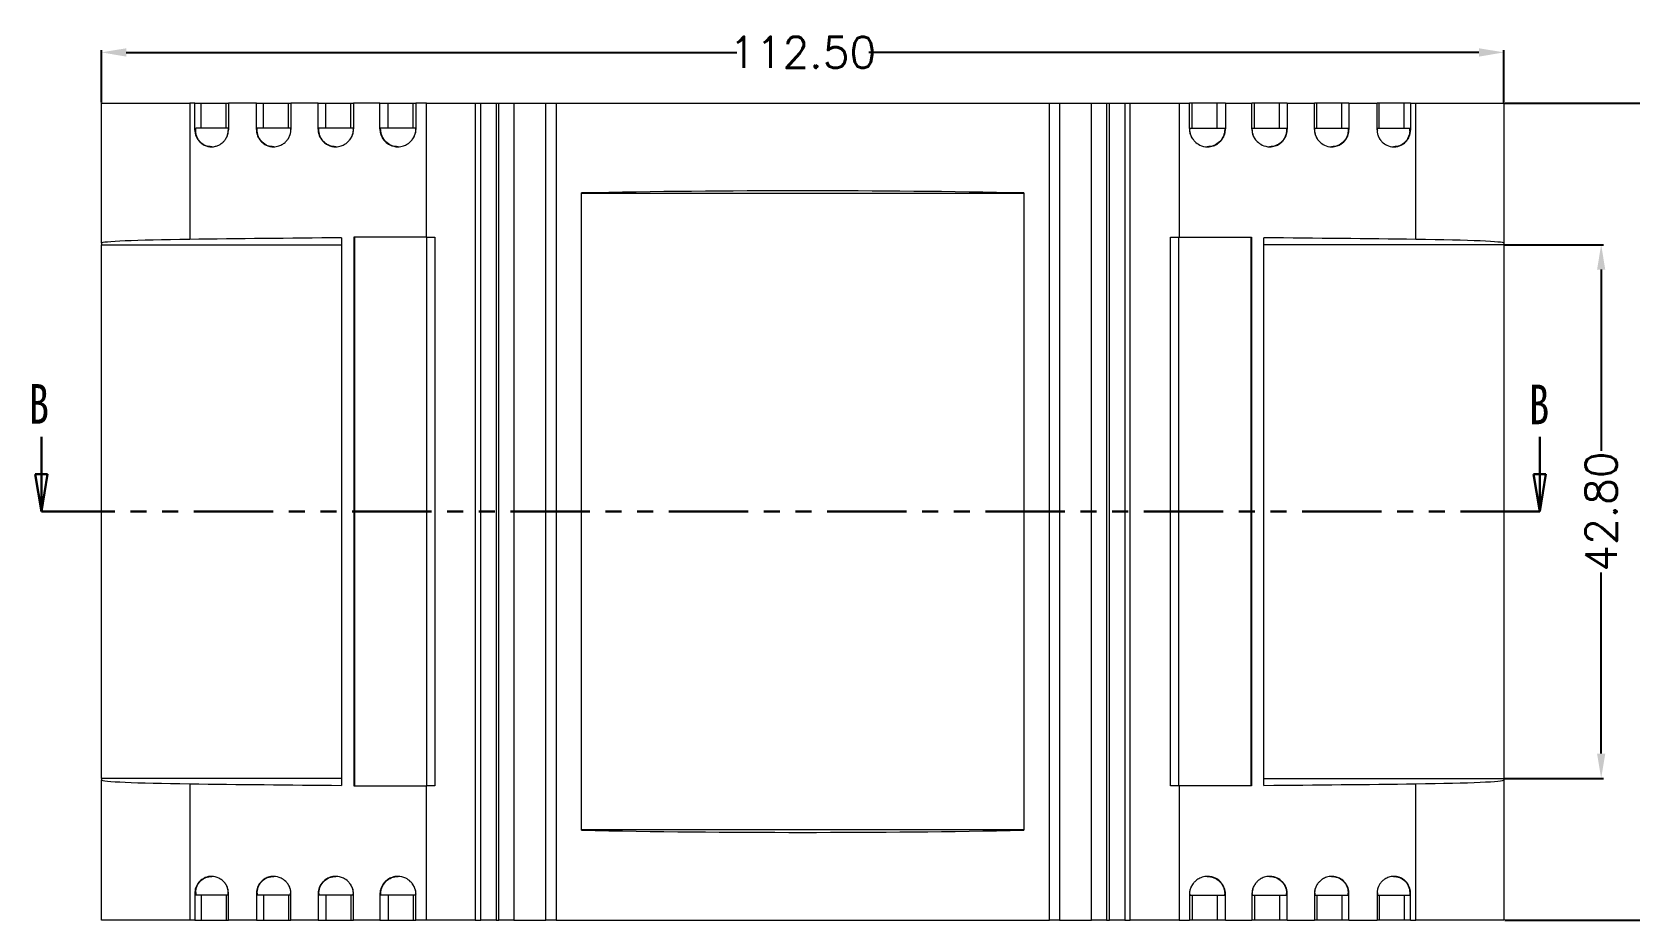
# Model space of a CAD drawing. Header units: inches. Extents: x 2044 to 3108, y 573 to 849.
# Drawn here: x 2583.9 to 2712, y 715.4 to 786.6 of the extents above; entities that cross this region are included whole.
import ezdxf

# ---------------------------------------------------------------- set-up
doc = ezdxf.new("R2010")
doc.units = ezdxf.units.IN
doc.linetypes.add('PHANTOM', pattern=[12.7, 6.35, -1.27, 1.27, -1.27, 1.27, -1.27])
doc.styles.add('SLDTEXTSTYLE0', font='TXT', dxfattribs={"width": 0.75})
doc.styles.get("Standard").update_dxf_attribs({"font": 'txt', "bigfont": 'gbcbig.shx'})
doc.dimstyles.new('2.5', dxfattribs={"dimtxt": 2.5, "dimasz": 2, "dimexe": 0.18, "dimexo": 0.0625, "dimgap": 0.09, "dimtad": 0, "dimzin": 0, "dimdsep": 46, "dimtxsty": 'Standard', "dimcen": 2, "dimclrd": 3, "dimclre": 3, "dimadec": 0, "dimazin": 0, "dimtfac": 1, "dimtofl": 0, "dimtmove": 0, "dimatfit": 3, "dimfxl": 1, "dimtolj": 1, "dimtzin": 0, "dimarcsym": 0})

# ---------------------------------------------------------------- blocks, each defined once
blk = doc.blocks.new('_CLOSED')
at = {"color": 0, "linetype": 'ByBlock', "lineweight": -2}
for p, q in [((-1, 0.166667), (0, 0)), ((-1, 0.166667), (-1, -0.166667)), ((0, 0), (-1, -0.166667)), ((0, 0), (-1, 0))]:
    blk.add_line(p, q, dxfattribs=at)
blk = doc.blocks.new('*D204')
at = {"color": 3, "lineweight": -2}
for p, q in [((2589.45, 781), (2589.45, 785.19)), ((2591.45, 785.01), (2640.41, 785.01)), ((2699.95, 785.01), (2651, 785.01)), ((2701.95, 781), (2701.95, 785.19))]:
    blk.add_line(p, q, dxfattribs=at)
at = {"color": 3}
for points in [[(2591.45, 785.34), (2591.45, 784.67), (2589.45, 785.01)], [(2699.95, 785.34), (2699.95, 784.67), (2701.95, 785.01)]]:
    blk.add_solid(points, dxfattribs=at)
at = {"layer": 'Defpoints', "color": 0}
for p in [(2701.95, 785.01), (2589.45, 780.94), (2701.95, 780.94)]:
    blk.add_point(p, dxfattribs=at)
at = {"color": 0, "insert": (2645.7, 785.01), "char_height": 2.5, "attachment_point": 5}
blk.add_mtext('\\A1;112.50', dxfattribs=at)
blk = doc.blocks.new('*D205')
at = {"color": 3, "lineweight": -2}
for p, q in [((2702.02, 780.94), (2714.78, 780.94)), ((2714.6, 778.94), (2714.6, 753.07)), ((2714.6, 717.44), (2714.6, 743.31)), ((2702.02, 715.44), (2714.78, 715.44))]:
    blk.add_line(p, q, dxfattribs=at)
at = {"color": 3}
for points in [[(2714.26, 778.94), (2714.93, 778.94), (2714.6, 780.94)], [(2714.26, 717.44), (2714.93, 717.44), (2714.6, 715.44)]]:
    blk.add_solid(points, dxfattribs=at)
at = {"layer": 'Defpoints', "color": 0}
for p in [(2701.95, 780.94), (2701.95, 715.44), (2714.6, 715.44)]:
    blk.add_point(p, dxfattribs=at)
at = {"color": 0, "insert": (2714.6, 748.19), "char_height": 2.5, "attachment_point": 5, "rotation": 90}
blk.add_mtext('\\A1;65.50', dxfattribs=at)
blk = doc.blocks.new('*D206')
at = {"color": 3, "lineweight": -2}
for p, q in [((2702.02, 769.59), (2709.93, 769.59)), ((2709.75, 767.59), (2709.75, 753.07)), ((2709.75, 728.79), (2709.75, 743.31)), ((2702.02, 726.79), (2709.93, 726.79))]:
    blk.add_line(p, q, dxfattribs=at)
at = {"color": 3}
for points in [[(2709.42, 767.59), (2710.08, 767.59), (2709.75, 769.59)], [(2709.42, 728.79), (2710.08, 728.79), (2709.75, 726.79)]]:
    blk.add_solid(points, dxfattribs=at)
at = {"layer": 'Defpoints', "color": 0}
for p in [(2701.95, 769.59), (2701.95, 726.79), (2709.75, 726.79)]:
    blk.add_point(p, dxfattribs=at)
at = {"color": 0, "insert": (2709.75, 748.19), "char_height": 2.5, "attachment_point": 5, "rotation": 90}
blk.add_mtext('\\A1;42.80', dxfattribs=at)

msp = doc.modelspace()

# ---------------------------------------------------------------- linework, layer by layer
at = {"color": 7, "linetype": 'Continuous', "lineweight": 15}
for p, q in [((2589.455, 769.71), (2589.455, 780.94)), ((2589.455, 780.94), (2596.536, 780.94)), ((2596.536, 780.94), (2596.536, 770.013)), ((2596.954, 780.94), (2596.536, 780.94)), ((2596.954, 778.775), (2596.954, 780.94)), ((2596.954, 780.94), (2597.455, 780.94)), ((2597.455, 778.94), (2597.455, 780.94)), ((2597.455, 780.94), (2599.455, 780.94)), ((2599.455, 778.94), (2599.455, 780.94)), ((2599.455, 780.94), (2599.635, 780.94)), ((2599.635, 780.94), (2599.635, 778.799)), ((2601.887, 780.94), (2599.635, 780.94)), ((2601.887, 778.819), (2601.887, 780.94)), ((2601.887, 780.94), (2602.455, 780.94)), ((2602.455, 778.94), (2602.455, 780.94)), ((2602.455, 780.94), (2604.455, 780.94)), ((2604.455, 778.94), (2604.455, 780.94)), ((2604.455, 780.94), (2604.655, 780.94)), ((2604.655, 780.94), (2604.655, 778.839)), ((2606.834, 780.94), (2604.655, 780.94)), ((2606.834, 778.854), (2606.834, 780.94)), ((2606.834, 780.94), (2607.455, 780.94)), ((2607.455, 778.94), (2607.455, 780.94)), ((2607.455, 780.94), (2609.455, 780.94)), ((2609.455, 778.94), (2609.455, 780.94)), ((2609.455, 780.94), (2609.67, 780.94)), ((2609.67, 780.94), (2609.67, 778.871)), ((2611.792, 780.94), (2609.67, 780.94)), ((2611.792, 778.882), (2611.792, 780.94)), ((2611.792, 780.94), (2612.455, 780.94)), ((2612.455, 778.94), (2612.455, 780.94)), ((2612.455, 780.94), (2614.455, 780.94)), ((2614.455, 778.94), (2614.455, 780.94)), ((2614.455, 780.94), (2614.682, 780.94)), ((2614.682, 780.94), (2614.682, 778.895)), ((2615.518, 780.94), (2614.682, 780.94)), ((2615.518, 770.19), (2615.518, 780.94)), ((2615.518, 780.94), (2619.438, 780.94)), ((2619.438, 780.94), (2619.438, 715.44)), ((2619.438, 780.94), (2619.877, 780.94)), ((2619.877, 715.44), (2619.877, 780.94)), ((2619.877, 780.94), (2621.105, 780.94)), ((2621.105, 780.94), (2621.105, 715.44)), ((2621.105, 780.94), (2621.325, 780.94)), ((2621.325, 715.44), (2621.325, 780.94)), ((2621.325, 780.94), (2622.53, 780.94)), ((2622.53, 780.94), (2622.53, 715.44)), ((2622.53, 780.94), (2625.095, 780.94)), ((2625.095, 715.44), (2625.095, 780.94)), ((2625.095, 780.94), (2625.921, 780.94)), ((2625.921, 780.94), (2625.921, 715.44)), ((2625.921, 780.94), (2665.489, 780.94)), ((2665.489, 715.44), (2665.489, 780.94)), ((2665.489, 780.94), (2666.315, 780.94)), ((2666.315, 780.94), (2666.315, 715.44)), ((2666.315, 780.94), (2668.88, 780.94)), ((2668.88, 715.44), (2668.88, 780.94)), ((2668.88, 780.94), (2670.085, 780.94)), ((2670.085, 780.94), (2670.085, 715.44)), ((2670.085, 780.94), (2670.305, 780.94)), ((2670.305, 715.44), (2670.305, 780.94)), ((2670.305, 780.94), (2671.533, 780.94)), ((2671.533, 780.94), (2671.533, 715.44)), ((2671.533, 780.94), (2671.972, 780.94)), ((2671.972, 715.44), (2671.972, 780.94)), ((2671.972, 780.94), (2675.892, 780.94)), ((2675.892, 780.94), (2675.892, 770.19)), ((2675.892, 780.94), (2676.728, 780.94)), ((2676.728, 778.894), (2676.728, 780.94)), ((2676.955, 780.94), (2676.728, 780.94)), ((2676.955, 778.94), (2676.955, 780.94)), ((2678.955, 780.94), (2676.955, 780.94)), ((2678.955, 778.94), (2678.955, 780.94)), ((2679.618, 780.94), (2678.955, 780.94)), ((2679.618, 780.94), (2679.618, 778.883)), ((2679.618, 780.94), (2681.74, 780.94)), ((2681.74, 778.871), (2681.74, 780.94)), ((2681.955, 780.94), (2681.74, 780.94)), ((2681.955, 778.94), (2681.955, 780.94)), ((2683.955, 780.94), (2681.955, 780.94)), ((2683.955, 778.94), (2683.955, 780.94)), ((2684.576, 780.94), (2683.955, 780.94)), ((2684.576, 780.94), (2684.576, 778.854)), ((2684.576, 780.94), (2686.755, 780.94)), ((2686.755, 778.839), (2686.755, 780.94)), ((2686.955, 780.94), (2686.755, 780.94)), ((2686.955, 778.94), (2686.955, 780.94)), ((2688.955, 780.94), (2686.955, 780.94)), ((2688.955, 778.94), (2688.955, 780.94)), ((2689.523, 780.94), (2688.955, 780.94)), ((2689.523, 780.94), (2689.523, 778.819)), ((2689.523, 780.94), (2691.775, 780.94)), ((2691.775, 778.8), (2691.775, 780.94)), ((2691.955, 780.94), (2691.775, 780.94)), ((2691.955, 778.94), (2691.955, 780.94)), ((2693.955, 780.94), (2691.955, 780.94)), ((2693.955, 778.94), (2693.955, 780.94)), ((2694.456, 780.94), (2693.955, 780.94)), ((2694.456, 780.94), (2694.456, 778.774)), ((2694.456, 780.94), (2694.874, 780.94)), ((2694.874, 770.013), (2694.874, 780.94)), ((2694.874, 780.94), (2701.955, 780.94)), ((2701.955, 780.94), (2701.955, 769.71)), ((2597.02, 778.731), (2597.02, 778.94)), ((2597.455, 778.94), (2597.02, 778.94)), ((2599.455, 778.94), (2597.455, 778.94)), ((2599.613, 778.94), (2599.455, 778.94)), ((2599.613, 778.94), (2599.613, 778.755)), ((2601.951, 778.777), (2601.951, 778.94)), ((2602.455, 778.94), (2601.951, 778.94)), ((2604.455, 778.94), (2602.455, 778.94)), ((2604.633, 778.94), (2604.455, 778.94)), ((2604.633, 778.94), (2604.633, 778.796)), ((2606.896, 778.813), (2606.896, 778.94)), ((2607.455, 778.94), (2606.896, 778.94)), ((2609.455, 778.94), (2607.455, 778.94)), ((2609.65, 778.94), (2609.455, 778.94)), ((2609.65, 778.94), (2609.65, 778.83)), ((2611.792, 778.882), (2611.853, 778.841)), ((2611.853, 778.841), (2611.853, 778.94)), ((2612.455, 778.94), (2611.853, 778.94)), ((2614.455, 778.94), (2612.455, 778.94)), ((2614.662, 778.94), (2614.455, 778.94)), ((2614.662, 778.94), (2614.662, 778.854)), ((2614.662, 778.854), (2614.682, 778.895)), ((2676.728, 778.894), (2676.748, 778.853)), ((2676.748, 778.853), (2676.748, 778.94)), ((2676.748, 778.94), (2676.955, 778.94)), ((2676.955, 778.94), (2678.955, 778.94)), ((2678.955, 778.94), (2679.557, 778.94)), ((2679.557, 778.94), (2679.557, 778.842)), ((2679.557, 778.842), (2679.618, 778.883)), ((2681.76, 778.83), (2681.76, 778.94)), ((2681.76, 778.94), (2681.955, 778.94)), ((2681.955, 778.94), (2683.955, 778.94)), ((2683.955, 778.94), (2684.514, 778.94)), ((2684.514, 778.94), (2684.514, 778.813)), ((2686.777, 778.796), (2686.777, 778.94)), ((2686.777, 778.94), (2686.955, 778.94)), ((2686.955, 778.94), (2688.955, 778.94)), ((2688.955, 778.94), (2689.459, 778.94)), ((2689.459, 778.94), (2689.459, 778.777)), ((2691.797, 778.756), (2691.797, 778.94)), ((2691.797, 778.94), (2691.955, 778.94)), ((2691.955, 778.94), (2693.955, 778.94)), ((2693.955, 778.94), (2694.39, 778.94)), ((2694.39, 778.73), (2694.39, 778.94)), ((2596.954, 778.775), (2597.02, 778.731)), ((2599.613, 778.755), (2599.635, 778.799)), ((2601.887, 778.819), (2601.951, 778.777)), ((2604.633, 778.796), (2604.655, 778.839)), ((2606.834, 778.854), (2606.896, 778.813)), ((2609.65, 778.83), (2609.67, 778.871)), ((2681.74, 778.871), (2681.76, 778.83)), ((2684.514, 778.813), (2684.576, 778.854)), ((2686.755, 778.839), (2686.777, 778.796)), ((2689.459, 778.777), (2689.523, 778.819)), ((2691.775, 778.8), (2691.797, 778.756)), ((2694.39, 778.73), (2694.456, 778.774)), ((2627.955, 722.639), (2627.955, 773.741)), ((2663.455, 773.69), (2627.955, 773.69)), ((2663.455, 773.741), (2663.455, 722.639)), ((2608.705, 770.14), (2608.705, 726.24)), ((2609.705, 770.19), (2609.705, 726.19)), ((2615.518, 770.19), (2609.705, 770.19)), ((2609.758, 770.19), (2609.758, 726.19)), ((2615.518, 770.19), (2616.205, 770.19)), ((2615.555, 726.19), (2615.555, 770.19)), ((2616.205, 770.19), (2616.205, 726.19)), ((2675.205, 770.19), (2675.892, 770.19)), ((2675.205, 726.19), (2675.205, 770.19)), ((2675.855, 770.19), (2675.855, 726.19)), ((2675.892, 770.19), (2681.705, 770.19)), ((2681.652, 770.19), (2681.652, 726.19)), ((2681.705, 770.19), (2681.705, 726.19)), ((2682.705, 726.24), (2682.705, 770.14)), ((2589.455, 769.71), (2589.455, 769.59)), ((2589.455, 769.59), (2608.705, 769.59)), ((2589.455, 726.79), (2589.455, 769.59)), ((2701.955, 769.59), (2682.705, 769.59)), ((2701.955, 769.71), (2701.955, 769.59)), ((2701.955, 769.59), (2701.955, 726.79)), ((2608.705, 726.79), (2589.455, 726.79)), ((2589.455, 726.79), (2589.455, 726.67)), ((2589.455, 715.44), (2589.455, 726.67)), ((2596.536, 726.367), (2596.536, 715.44)), ((2682.705, 726.79), (2701.955, 726.79)), ((2694.874, 715.44), (2694.874, 726.367)), ((2701.955, 726.79), (2701.955, 726.67)), ((2701.955, 726.67), (2701.955, 715.44)), ((2609.705, 726.19), (2615.518, 726.19)), ((2615.518, 715.44), (2615.518, 726.19)), ((2616.205, 726.19), (2615.518, 726.19)), ((2675.892, 726.19), (2675.205, 726.19)), ((2675.892, 726.19), (2675.892, 715.44)), ((2681.705, 726.19), (2675.892, 726.19)), ((2627.955, 722.69), (2663.455, 722.69)), ((2597.02, 717.65), (2596.954, 717.606)), ((2596.954, 717.606), (2596.954, 715.44)), ((2597.02, 717.65), (2597.02, 717.44)), ((2597.455, 717.44), (2597.02, 717.44)), ((2597.455, 717.44), (2597.455, 715.44)), ((2599.455, 717.44), (2597.455, 717.44)), ((2599.455, 717.44), (2599.455, 715.44)), ((2599.613, 717.44), (2599.455, 717.44)), ((2599.635, 717.58), (2599.613, 717.624)), ((2599.613, 717.44), (2599.613, 717.624)), ((2599.635, 715.44), (2599.635, 717.58)), ((2601.951, 717.603), (2601.887, 717.561)), ((2601.887, 717.561), (2601.887, 715.44)), ((2601.951, 717.603), (2601.951, 717.44)), ((2602.455, 717.44), (2601.951, 717.44)), ((2602.455, 717.44), (2602.455, 715.44)), ((2604.455, 717.44), (2602.455, 717.44)), ((2604.455, 717.44), (2604.455, 715.44)), ((2604.633, 717.44), (2604.455, 717.44)), ((2604.655, 717.541), (2604.633, 717.583)), ((2604.633, 717.44), (2604.633, 717.583)), ((2604.655, 715.44), (2604.655, 717.541)), ((2606.896, 717.566), (2606.834, 717.525)), ((2606.834, 717.525), (2606.834, 715.44)), ((2606.896, 717.566), (2606.896, 717.44)), ((2607.455, 717.44), (2606.896, 717.44)), ((2607.455, 717.44), (2607.455, 715.44)), ((2609.455, 717.44), (2607.455, 717.44)), ((2609.455, 717.44), (2609.455, 715.44)), ((2609.65, 717.44), (2609.455, 717.44)), ((2609.65, 717.44), (2609.65, 717.551)), ((2609.67, 717.51), (2609.65, 717.551)), ((2609.67, 715.44), (2609.67, 717.51)), ((2611.853, 717.539), (2611.792, 717.498)), ((2611.792, 717.498), (2611.792, 715.44)), ((2611.853, 717.539), (2611.853, 717.44)), ((2612.455, 717.44), (2611.853, 717.44)), ((2612.455, 717.44), (2612.455, 715.44)), ((2614.455, 717.44), (2612.455, 717.44)), ((2614.455, 717.44), (2614.455, 715.44)), ((2614.662, 717.44), (2614.455, 717.44)), ((2614.662, 717.44), (2614.662, 717.525)), ((2614.682, 717.485), (2614.662, 717.525)), ((2614.682, 715.44), (2614.682, 717.485)), ((2676.748, 717.525), (2676.728, 717.485)), ((2676.728, 717.485), (2676.728, 715.44)), ((2676.748, 717.525), (2676.748, 717.44)), ((2676.748, 717.44), (2676.955, 717.44)), ((2676.955, 717.44), (2676.955, 715.44)), ((2676.955, 717.44), (2678.955, 717.44)), ((2678.955, 717.44), (2678.955, 715.44)), ((2678.955, 717.44), (2679.557, 717.44)), ((2679.618, 717.498), (2679.557, 717.539)), ((2679.557, 717.44), (2679.557, 717.539)), ((2679.618, 715.44), (2679.618, 717.498)), ((2681.76, 717.55), (2681.74, 717.509)), ((2681.74, 717.509), (2681.74, 715.44)), ((2681.76, 717.55), (2681.76, 717.44)), ((2681.76, 717.44), (2681.955, 717.44)), ((2681.955, 717.44), (2681.955, 715.44)), ((2681.955, 717.44), (2683.955, 717.44)), ((2683.955, 717.44), (2683.955, 715.44)), ((2683.955, 717.44), (2684.514, 717.44)), ((2684.576, 717.526), (2684.514, 717.567)), ((2684.514, 717.44), (2684.514, 717.567)), ((2684.576, 715.44), (2684.576, 717.526)), ((2686.777, 717.583), (2686.755, 717.541)), ((2686.755, 717.541), (2686.755, 715.44)), ((2686.777, 717.583), (2686.777, 717.44)), ((2686.777, 717.44), (2686.955, 717.44)), ((2686.955, 717.44), (2686.955, 715.44)), ((2686.955, 717.44), (2688.955, 717.44)), ((2688.955, 717.44), (2688.955, 715.44)), ((2688.955, 717.44), (2689.459, 717.44)), ((2689.523, 717.561), (2689.459, 717.603)), ((2689.459, 717.44), (2689.459, 717.603)), ((2689.523, 715.44), (2689.523, 717.561)), ((2691.797, 717.624), (2691.775, 717.58)), ((2691.775, 717.58), (2691.775, 715.44)), ((2691.797, 717.624), (2691.797, 717.44)), ((2691.797, 717.44), (2691.955, 717.44)), ((2691.955, 717.44), (2691.955, 715.44)), ((2691.955, 717.44), (2693.955, 717.44)), ((2693.955, 717.44), (2693.955, 715.44)), ((2693.955, 717.44), (2694.39, 717.44)), ((2694.456, 717.606), (2694.39, 717.65)), ((2694.39, 717.65), (2694.39, 717.44)), ((2694.456, 715.44), (2694.456, 717.606)), ((2596.536, 715.44), (2589.455, 715.44)), ((2596.954, 715.44), (2596.536, 715.44)), ((2596.954, 715.44), (2597.455, 715.44)), ((2597.455, 715.44), (2599.455, 715.44)), ((2599.455, 715.44), (2599.635, 715.44)), ((2601.887, 715.44), (2599.635, 715.44)), ((2601.887, 715.44), (2602.455, 715.44)), ((2602.455, 715.44), (2604.455, 715.44)), ((2604.455, 715.44), (2604.655, 715.44)), ((2606.834, 715.44), (2604.655, 715.44)), ((2606.834, 715.44), (2607.455, 715.44)), ((2607.455, 715.44), (2609.455, 715.44)), ((2609.455, 715.44), (2609.67, 715.44)), ((2611.792, 715.44), (2609.67, 715.44)), ((2611.792, 715.44), (2612.455, 715.44)), ((2612.455, 715.44), (2614.455, 715.44)), ((2614.455, 715.44), (2614.682, 715.44)), ((2615.518, 715.44), (2614.682, 715.44)), ((2619.438, 715.44), (2615.518, 715.44)), ((2619.438, 715.44), (2619.877, 715.44)), ((2621.105, 715.44), (2619.877, 715.44)), ((2621.105, 715.44), (2621.325, 715.44)), ((2622.53, 715.44), (2621.325, 715.44)), ((2622.53, 715.44), (2625.095, 715.44)), ((2625.921, 715.44), (2625.095, 715.44)), ((2625.921, 715.44), (2665.489, 715.44)), ((2666.315, 715.44), (2665.489, 715.44)), ((2666.315, 715.44), (2668.88, 715.44)), ((2670.085, 715.44), (2668.88, 715.44)), ((2670.085, 715.44), (2670.305, 715.44)), ((2671.533, 715.44), (2670.305, 715.44)), ((2671.533, 715.44), (2671.972, 715.44)), ((2675.892, 715.44), (2671.972, 715.44)), ((2675.892, 715.44), (2676.728, 715.44)), ((2676.955, 715.44), (2676.728, 715.44)), ((2678.955, 715.44), (2676.955, 715.44)), ((2679.618, 715.44), (2678.955, 715.44)), ((2679.618, 715.44), (2681.74, 715.44)), ((2681.955, 715.44), (2681.74, 715.44)), ((2683.955, 715.44), (2681.955, 715.44)), ((2684.576, 715.44), (2683.955, 715.44)), ((2684.576, 715.44), (2686.755, 715.44)), ((2686.955, 715.44), (2686.755, 715.44)), ((2688.955, 715.44), (2686.955, 715.44)), ((2689.523, 715.44), (2688.955, 715.44)), ((2689.523, 715.44), (2691.775, 715.44)), ((2691.955, 715.44), (2691.775, 715.44)), ((2693.955, 715.44), (2691.955, 715.44)), ((2694.456, 715.44), (2693.955, 715.44)), ((2694.456, 715.44), (2694.874, 715.44)), ((2701.955, 715.44), (2694.874, 715.44))]:
    msp.add_line(p, q, dxfattribs=at)
at = {"color": 7, "linetype": 'Continuous', "lineweight": 30}
for p, q in [((2584.64, 754.19), (2584.64, 748.19)), ((2704.822, 754.19), (2704.822, 748.19))]:
    msp.add_line(p, q, dxfattribs=at)
at = {"color": 1, "linetype": 'PHANTOM', "lineweight": 30}
msp.add_line((2704.822, 748.19), (2584.64, 748.19), dxfattribs=at)
at = {"color": 7, "linetype": 'Continuous', "lineweight": 15}
for centre, major_axis, ratio, start_param, end_param in [((2645.705, 766.624), (83.263, 0), 0.0874887, 1.3559665, 1.7856262), ((2602.455, 769.71), (13, 0), 0.0261859, 2.0435172, 3.1415927), ((2628.237, 768.39), (69.626, 0), 0.0261859, 1.8551466, 2.0435172), ((2663.172, 768.39), (69.626, 0), 0.0261859, 1.0980754, 1.2864461), ((2688.955, 769.71), (13, 0), 0.0261859, 0, 1.0980754), ((2602.455, 726.67), (13, 0), 0.0261859, 3.1415927, 4.2396681), ((2628.237, 727.99), (69.626, 0), 0.0261859, 4.2396681, 4.4280387), ((2663.172, 727.99), (69.626, 0), 0.0261859, 4.9967392, 5.1851099), ((2688.955, 726.67), (13, 0), 0.0261859, 5.1851099, 6.2831853), ((2645.705, 729.756), (83.263, 0), 0.0874887, 4.4975591, 4.9272188)]:
    msp.add_ellipse(centre, major_axis=major_axis, ratio=ratio, start_param=start_param, end_param=end_param, dxfattribs=at)
for points, knots in [([(2611.792, 778.882), (2611.793, 778.844), (2611.795, 778.768), (2611.809, 778.651), (2611.833, 778.532), (2611.869, 778.411), (2611.916, 778.291), (2611.975, 778.173), (2612.046, 778.059), (2612.128, 777.951), (2612.291, 777.775), (2612.635, 777.527), (2613.162, 777.404), (2613.66, 777.485), (2614.003, 777.648), (2614.244, 777.842), (2614.414, 778.042), (2614.537, 778.247), (2614.622, 778.463), (2614.673, 778.681), (2614.679, 778.825), (2614.682, 778.895)], [0, 0, 0, 0, 0.0245317, 0.0501114, 0.076686, 0.1041763, 0.132477, 0.1614569, 0.1909618, 0.2208183, 0.250839, 0.3490927, 0.499701, 0.5984443, 0.6819471, 0.7495064, 0.8022067, 0.8546337, 0.9056532, 0.9543308, 1, 1, 1, 1]), ([(2676.728, 778.894), (2676.729, 778.856), (2676.731, 778.777), (2676.745, 778.659), (2676.77, 778.538), (2676.807, 778.416), (2676.855, 778.295), (2676.914, 778.178), (2676.985, 778.065), (2677.066, 777.959), (2677.236, 777.773), (2677.585, 777.527), (2678.123, 777.404), (2678.621, 777.487), (2678.959, 777.656), (2679.188, 777.843), (2679.352, 778.035), (2679.476, 778.241), (2679.56, 778.457), (2679.609, 778.672), (2679.615, 778.814), (2679.618, 778.883)], [0, 0, 0, 0, 0.0250551, 0.051102, 0.0780563, 0.1058059, 0.1342113, 0.1631078, 0.1923086, 0.2216103, 0.2507997, 0.3585345, 0.4998012, 0.6075955, 0.690532, 0.7495308, 0.8034785, 0.8563502, 0.9071773, 0.955219, 1, 1, 1, 1]), ([(2596.954, 778.775), (2596.955, 778.739), (2596.956, 778.666), (2596.97, 778.556), (2596.994, 778.442), (2597.028, 778.327), (2597.074, 778.213), (2597.132, 778.102), (2597.201, 777.994), (2597.281, 777.893), (2597.437, 777.731), (2597.755, 777.513), (2598.198, 777.415), (2598.592, 777.465), (2598.853, 777.559), (2599.058, 777.68), (2599.229, 777.822), (2599.374, 777.987), (2599.494, 778.182), (2599.577, 778.389), (2599.626, 778.595), (2599.632, 778.732), (2599.635, 778.799)], [0, 0, 0, 0, 0.0240863, 0.0492562, 0.0754903, 0.1027392, 0.1309238, 0.1599375, 0.1896498, 0.2199111, 0.2505598, 0.3500302, 0.4993017, 0.576817, 0.6446037, 0.7021143, 0.7495588, 0.8036202, 0.8565474, 0.9073757, 0.9553492, 1, 1, 1, 1]), ([(2598.305, 777.442), (2598.144, 777.456), (2597.825, 777.485), (2597.474, 777.722), (2597.249, 777.976), (2597.121, 778.206), (2597.035, 778.461), (2597.025, 778.641), (2597.02, 778.731)], [0, 0, 0, 0, 0.24842783, 0.4960511, 0.62323871, 0.74767869, 0.87441718, 1, 1, 1, 1]), ([(2599.613, 778.755), (2599.607, 778.665), (2599.597, 778.485), (2599.515, 778.23), (2599.425, 778.083), (2599.382, 778.012)], [0, 0, 0, 0, 0.3363511, 0.6759861, 1, 1, 1, 1]), ([(2601.887, 778.819), (2601.888, 778.783), (2601.89, 778.708), (2601.904, 778.595), (2601.928, 778.479), (2601.963, 778.362), (2602.009, 778.245), (2602.067, 778.131), (2602.137, 778.021), (2602.218, 777.917), (2602.377, 777.749), (2602.707, 777.519), (2603.202, 777.407), (2603.671, 777.483), (2603.995, 777.636), (2604.225, 777.819), (2604.391, 778.01), (2604.512, 778.209), (2604.596, 778.42), (2604.646, 778.631), (2604.652, 778.771), (2604.655, 778.839)], [0, 0, 0, 0, 0.0242995, 0.0496655, 0.0760627, 0.1034278, 0.1316697, 0.1606702, 0.1902877, 0.2203612, 0.2507171, 0.3499969, 0.4995623, 0.5998868, 0.6833615, 0.7494963, 0.8030031, 0.8557325, 0.9066481, 0.9549208, 1, 1, 1, 1]), ([(2603.283, 777.442), (2603.114, 777.457), (2602.777, 777.488), (2602.412, 777.74), (2602.182, 778.005), (2602.052, 778.243), (2601.966, 778.503), (2601.956, 778.686), (2601.951, 778.777)], [0, 0, 0, 0, 0.2479383, 0.4965496, 0.6232675, 0.7481719, 0.8744361, 1, 1, 1, 1]), ([(2604.633, 778.796), (2604.628, 778.705), (2604.617, 778.523), (2604.535, 778.262), (2604.444, 778.11), (2604.4, 778.036)], [0, 0, 0, 0, 0.3361136, 0.6743042, 1, 1, 1, 1]), ([(2606.834, 778.854), (2606.835, 778.817), (2606.836, 778.741), (2606.85, 778.626), (2606.874, 778.508), (2606.91, 778.389), (2606.957, 778.27), (2607.016, 778.154), (2607.086, 778.041), (2607.168, 777.936), (2607.329, 777.763), (2607.667, 777.523), (2608.181, 777.405), (2608.666, 777.485), (2609.001, 777.644), (2609.236, 777.833), (2609.404, 778.029), (2609.527, 778.232), (2609.611, 778.446), (2609.661, 778.66), (2609.667, 778.803), (2609.67, 778.871)], [0, 0, 0, 0, 0.0244588, 0.0499706, 0.0764886, 0.1039386, 0.1322194, 0.1612037, 0.1907411, 0.2206628, 0.2507871, 0.3500214, 0.4996492, 0.5993948, 0.6828673, 0.7495022, 0.8026047, 0.8551813, 0.9061491, 0.9546257, 1, 1, 1, 1]), ([(2608.264, 777.442), (2608.091, 777.46), (2607.741, 777.497), (2607.362, 777.753), (2607.128, 778.029), (2606.997, 778.271), (2606.911, 778.535), (2606.901, 778.72), (2606.896, 778.813)], [0, 0, 0, 0, 0.2459781, 0.4964454, 0.6228294, 0.7481042, 0.8742413, 1, 1, 1, 1]), ([(2609.65, 778.83), (2609.644, 778.738), (2609.633, 778.554), (2609.548, 778.261), (2609.421, 778.1), (2609.351, 778.01)], [0, 0, 0, 0, 0.3081437, 0.6174628, 1, 1, 1, 1]), ([(2613.251, 777.441), (2613.072, 777.461), (2612.711, 777.5), (2612.245, 777.817), (2611.982, 778.205), (2611.869, 778.561), (2611.858, 778.748), (2611.853, 778.841)], [0, 0, 0, 0, 0.2472341, 0.4976559, 0.7480678, 0.8741224, 1, 1, 1, 1]), ([(2614.662, 778.854), (2614.656, 778.762), (2614.645, 778.576), (2614.56, 778.278), (2614.43, 778.112), (2614.358, 778.02)], [0, 0, 0, 0, 0.306817, 0.6142707, 1, 1, 1, 1]), ([(2677.052, 778.019), (2676.98, 778.111), (2676.85, 778.277), (2676.765, 778.575), (2676.754, 778.761), (2676.748, 778.853)], [0, 0, 0, 0, 0.3864701, 0.69353087, 1, 1, 1, 1]), ([(2679.557, 778.842), (2679.552, 778.749), (2679.541, 778.562), (2679.428, 778.206), (2679.165, 777.817), (2678.699, 777.5), (2678.337, 777.461), (2678.158, 777.441)], [0, 0, 0, 0, 0.1258492, 0.2518937, 0.5022924, 0.7526239, 1, 1, 1, 1]), ([(2681.74, 778.871), (2681.74, 778.834), (2681.742, 778.757), (2681.757, 778.64), (2681.781, 778.521), (2681.817, 778.401), (2681.865, 778.282), (2681.923, 778.166), (2681.994, 778.054), (2682.074, 777.949), (2682.241, 777.768), (2682.582, 777.526), (2683.103, 777.406), (2683.588, 777.483), (2683.92, 777.644), (2684.148, 777.827), (2684.312, 778.016), (2684.434, 778.219), (2684.518, 778.433), (2684.568, 778.645), (2684.573, 778.786), (2684.576, 778.854)], [0, 0, 0, 0, 0.0248191, 0.0506578, 0.0774449, 0.1050807, 0.1334382, 0.1623646, 0.1916856, 0.2212102, 0.2507381, 0.3567122, 0.4997133, 0.6056288, 0.6887064, 0.749532, 0.8035424, 0.8564335, 0.9072519, 0.9552618, 1, 1, 1, 1]), ([(2682.059, 778.01), (2681.989, 778.1), (2681.862, 778.261), (2681.777, 778.554), (2681.766, 778.738), (2681.76, 778.83)], [0, 0, 0, 0, 0.38277079, 0.69197252, 1, 1, 1, 1]), ([(2684.514, 778.813), (2684.509, 778.72), (2684.499, 778.535), (2684.413, 778.271), (2684.282, 778.028), (2684.048, 777.753), (2683.668, 777.497), (2683.319, 777.46), (2683.146, 777.442)], [0, 0, 0, 0, 0.1258252, 0.2520295, 0.3773446, 0.5037701, 0.7541489, 1, 1, 1, 1]), ([(2686.755, 778.839), (2686.756, 778.802), (2686.758, 778.726), (2686.772, 778.612), (2686.797, 778.495), (2686.832, 778.377), (2686.879, 778.259), (2686.937, 778.145), (2687.007, 778.035), (2687.086, 777.932), (2687.25, 777.756), (2687.583, 777.523), (2688.086, 777.407), (2688.554, 777.48), (2688.876, 777.634), (2689.098, 777.811), (2689.26, 777.996), (2689.382, 778.195), (2689.465, 778.405), (2689.514, 778.614), (2689.52, 778.753), (2689.523, 778.819)], [0, 0, 0, 0, 0.024643, 0.0503242, 0.0769835, 0.1045319, 0.1328521, 0.1618007, 0.1912119, 0.2209026, 0.2506802, 0.3560627, 0.4996091, 0.6055544, 0.688668, 0.7495286, 0.8039165, 0.8569461, 0.9077109, 0.9555293, 1, 1, 1, 1]), ([(2687.052, 777.984), (2687.039, 777.999), (2686.968, 778.081), (2686.88, 778.263), (2686.792, 778.522), (2686.782, 778.705), (2686.777, 778.796)], [0, 0, 0, 0, 0.06949897, 0.37825131, 0.69008278, 1, 1, 1, 1]), ([(2689.459, 778.777), (2689.454, 778.686), (2689.443, 778.503), (2689.358, 778.243), (2689.228, 778.005), (2688.998, 777.74), (2688.633, 777.488), (2688.296, 777.457), (2688.127, 777.442)], [0, 0, 0, 0, 0.1256345, 0.2519707, 0.3768288, 0.5034993, 0.7518538, 1, 1, 1, 1]), ([(2691.775, 778.8), (2691.776, 778.764), (2691.778, 778.69), (2691.792, 778.578), (2691.816, 778.463), (2691.851, 778.348), (2691.897, 778.233), (2691.955, 778.121), (2692.023, 778.014), (2692.102, 777.912), (2692.262, 777.743), (2692.582, 777.521), (2693.03, 777.417), (2693.425, 777.461), (2693.689, 777.555), (2693.887, 777.672), (2694.053, 777.807), (2694.196, 777.968), (2694.317, 778.162), (2694.399, 778.368), (2694.448, 778.573), (2694.453, 778.708), (2694.456, 778.774)], [0, 0, 0, 0, 0.0243735, 0.0498144, 0.0762787, 0.1036918, 0.1319495, 0.1609208, 0.1904529, 0.2203775, 0.2505184, 0.3549102, 0.4993046, 0.5806826, 0.6495227, 0.7056257, 0.7495993, 0.8044247, 0.8576003, 0.9082885, 0.9558655, 1, 1, 1, 1]), ([(2692.064, 777.968), (2692.053, 777.981), (2691.986, 778.057), (2691.9, 778.232), (2691.812, 778.485), (2691.802, 778.666), (2691.797, 778.756)], [0, 0, 0, 0, 0.05905141, 0.370613, 0.68685742, 1, 1, 1, 1]), ([(2694.39, 778.73), (2694.385, 778.64), (2694.375, 778.46), (2694.289, 778.205), (2694.16, 777.975), (2693.936, 777.721), (2693.585, 777.484), (2693.266, 777.456), (2693.106, 777.442)], [0, 0, 0, 0, 0.1256893, 0.2525174, 0.3770525, 0.504334, 0.7521167, 1, 1, 1, 1]), ([(2599.635, 717.58), (2599.634, 717.616), (2599.632, 717.69), (2599.618, 717.802), (2599.594, 717.917), (2599.559, 718.032), (2599.513, 718.147), (2599.455, 718.259), (2599.387, 718.366), (2599.308, 718.467), (2599.148, 718.637), (2598.828, 718.859), (2598.38, 718.963), (2597.985, 718.919), (2597.721, 718.825), (2597.523, 718.708), (2597.357, 718.573), (2597.214, 718.412), (2597.093, 718.217), (2597.011, 718.012), (2596.962, 717.807), (2596.957, 717.671), (2596.954, 717.606)], [0, 0, 0, 0, 0.0243735, 0.0498144, 0.0762787, 0.1036918, 0.1319495, 0.1609208, 0.1904529, 0.2203775, 0.2505184, 0.3549102, 0.4993046, 0.5806826, 0.6495227, 0.7056257, 0.7495993, 0.8044247, 0.8576003, 0.9082885, 0.9558655, 1, 1, 1, 1]), ([(2597.02, 717.65), (2597.025, 717.74), (2597.035, 717.92), (2597.121, 718.175), (2597.25, 718.405), (2597.474, 718.659), (2597.825, 718.896), (2598.144, 718.924), (2598.304, 718.938)], [0, 0, 0, 0, 0.1256893, 0.2525174, 0.3770525, 0.504334, 0.7521167, 1, 1, 1, 1]), ([(2604.655, 717.541), (2604.654, 717.578), (2604.652, 717.654), (2604.638, 717.768), (2604.613, 717.885), (2604.578, 718.003), (2604.531, 718.121), (2604.473, 718.235), (2604.403, 718.345), (2604.324, 718.448), (2604.16, 718.624), (2603.827, 718.857), (2603.324, 718.973), (2602.856, 718.9), (2602.534, 718.746), (2602.312, 718.569), (2602.15, 718.384), (2602.028, 718.185), (2601.945, 717.975), (2601.896, 717.766), (2601.89, 717.627), (2601.887, 717.561)], [0, 0, 0, 0, 0.024643, 0.0503242, 0.0769835, 0.1045319, 0.1328521, 0.1618007, 0.1912119, 0.2209026, 0.2506802, 0.3560627, 0.4996091, 0.6055544, 0.688668, 0.7495286, 0.8039165, 0.8569461, 0.9077109, 0.9555293, 1, 1, 1, 1]), ([(2601.951, 717.603), (2601.956, 717.694), (2601.966, 717.877), (2602.052, 718.137), (2602.182, 718.375), (2602.412, 718.64), (2602.777, 718.892), (2603.114, 718.923), (2603.283, 718.938)], [0, 0, 0, 0, 0.1256345, 0.2519707, 0.3768288, 0.5034993, 0.7518538, 1, 1, 1, 1]), ([(2609.67, 717.51), (2609.669, 717.547), (2609.668, 717.624), (2609.653, 717.741), (2609.629, 717.86), (2609.593, 717.98), (2609.545, 718.099), (2609.486, 718.216), (2609.416, 718.327), (2609.336, 718.432), (2609.169, 718.614), (2608.827, 718.855), (2608.305, 718.975), (2607.82, 718.896), (2607.489, 718.735), (2607.262, 718.552), (2607.098, 718.363), (2606.975, 718.159), (2606.891, 717.946), (2606.842, 717.733), (2606.836, 717.593), (2606.834, 717.525)], [0, 0, 0, 0, 0.0248516, 0.0507183, 0.0775273, 0.1051778, 0.1335416, 0.1624644, 0.19177, 0.2212651, 0.2507463, 0.3571019, 0.4997186, 0.6061703, 0.689213, 0.7495292, 0.8036064, 0.8565241, 0.9073328, 0.9553088, 1, 1, 1, 1]), ([(2606.896, 717.566), (2606.901, 717.659), (2606.911, 717.844), (2606.997, 718.108), (2607.128, 718.351), (2607.362, 718.626), (2607.742, 718.883), (2608.092, 718.92), (2608.265, 718.938)], [0, 0, 0, 0, 0.1257199, 0.2518366, 0.3770534, 0.5033853, 0.7535832, 1, 1, 1, 1]), ([(2614.682, 717.485), (2614.681, 717.523), (2614.679, 717.601), (2614.665, 717.72), (2614.64, 717.84), (2614.604, 717.962), (2614.556, 718.083), (2614.496, 718.2), (2614.426, 718.313), (2614.345, 718.42), (2614.175, 718.605), (2613.827, 718.852), (2613.29, 718.976), (2612.792, 718.894), (2612.453, 718.727), (2612.223, 718.539), (2612.058, 718.346), (2611.935, 718.14), (2611.85, 717.924), (2611.801, 717.709), (2611.795, 717.567), (2611.792, 717.498)], [0, 0, 0, 0, 0.0249956, 0.0509905, 0.0779033, 0.1056249, 0.1340187, 0.1629232, 0.1921549, 0.2215142, 0.2507915, 0.3578327, 0.4997925, 0.6065479, 0.6895489, 0.7495336, 0.8033721, 0.8562022, 0.9070446, 0.9551412, 1, 1, 1, 1]), ([(2611.853, 717.539), (2611.858, 717.632), (2611.869, 717.819), (2611.982, 718.175), (2612.246, 718.564), (2612.711, 718.88), (2613.072, 718.919), (2613.251, 718.938)], [0, 0, 0, 0, 0.1259545, 0.2520865, 0.5026757, 0.7531879, 1, 1, 1, 1]), ([(2679.618, 717.498), (2679.617, 717.536), (2679.615, 717.612), (2679.601, 717.729), (2679.577, 717.848), (2679.541, 717.969), (2679.494, 718.089), (2679.435, 718.207), (2679.364, 718.321), (2679.282, 718.429), (2679.119, 718.605), (2678.775, 718.853), (2678.248, 718.976), (2677.75, 718.895), (2677.407, 718.732), (2677.166, 718.538), (2676.996, 718.338), (2676.873, 718.133), (2676.788, 717.917), (2676.737, 717.699), (2676.731, 717.555), (2676.728, 717.485)], [0, 0, 0, 0, 0.0245317, 0.0501114, 0.076686, 0.1041763, 0.132477, 0.1614569, 0.1909618, 0.2208183, 0.250839, 0.3490927, 0.499701, 0.5984443, 0.6819471, 0.7495064, 0.8022067, 0.8546337, 0.9056532, 0.9543308, 1, 1, 1, 1]), ([(2678.159, 718.939), (2678.338, 718.919), (2678.699, 718.88), (2679.165, 718.563), (2679.428, 718.175), (2679.541, 717.819), (2679.552, 717.632), (2679.557, 717.539)], [0, 0, 0, 0, 0.2472341, 0.4976559, 0.7480678, 0.8741224, 1, 1, 1, 1]), ([(2684.576, 717.526), (2684.575, 717.563), (2684.574, 717.639), (2684.559, 717.754), (2684.536, 717.872), (2684.5, 717.991), (2684.453, 718.11), (2684.394, 718.226), (2684.324, 718.338), (2684.242, 718.444), (2684.081, 718.617), (2683.743, 718.857), (2683.229, 718.975), (2682.744, 718.895), (2682.409, 718.736), (2682.174, 718.547), (2682.006, 718.351), (2681.883, 718.148), (2681.799, 717.934), (2681.748, 717.72), (2681.742, 717.577), (2681.74, 717.509)], [0, 0, 0, 0, 0.0244588, 0.0499706, 0.0764886, 0.1039386, 0.1322194, 0.1612037, 0.1907411, 0.2206628, 0.2507871, 0.3500214, 0.4996492, 0.5993948, 0.6828673, 0.7495022, 0.8026047, 0.8551813, 0.9061491, 0.9546257, 1, 1, 1, 1]), ([(2683.146, 718.938), (2683.319, 718.92), (2683.669, 718.883), (2684.048, 718.627), (2684.282, 718.351), (2684.413, 718.109), (2684.499, 717.845), (2684.509, 717.66), (2684.514, 717.567)], [0, 0, 0, 0, 0.2459781, 0.4964454, 0.6228294, 0.7481042, 0.8742413, 1, 1, 1, 1]), ([(2689.523, 717.561), (2689.522, 717.597), (2689.52, 717.672), (2689.506, 717.785), (2689.482, 717.901), (2689.447, 718.018), (2689.401, 718.135), (2689.343, 718.249), (2689.273, 718.359), (2689.192, 718.463), (2689.033, 718.631), (2688.703, 718.861), (2688.208, 718.973), (2687.739, 718.897), (2687.414, 718.744), (2687.184, 718.561), (2687.019, 718.37), (2686.898, 718.171), (2686.814, 717.96), (2686.764, 717.749), (2686.758, 717.609), (2686.755, 717.541)], [0, 0, 0, 0, 0.0242995, 0.0496655, 0.0760627, 0.1034278, 0.1316697, 0.1606702, 0.1902877, 0.2203612, 0.2507171, 0.3499969, 0.4995623, 0.5998868, 0.6833615, 0.7494963, 0.8030031, 0.8557325, 0.9066481, 0.9549208, 1, 1, 1, 1]), ([(2688.127, 718.938), (2688.296, 718.923), (2688.633, 718.892), (2688.998, 718.64), (2689.228, 718.374), (2689.358, 718.137), (2689.444, 717.877), (2689.454, 717.694), (2689.459, 717.603)], [0, 0, 0, 0, 0.2479383, 0.4965496, 0.6232675, 0.7481719, 0.8744361, 1, 1, 1, 1]), ([(2694.456, 717.606), (2694.455, 717.642), (2694.454, 717.715), (2694.44, 717.826), (2694.416, 717.939), (2694.382, 718.054), (2694.336, 718.168), (2694.278, 718.279), (2694.209, 718.387), (2694.129, 718.488), (2694.01, 718.611), (2693.82, 718.759), (2693.511, 718.903), (2693.121, 718.962), (2692.731, 718.898), (2692.42, 718.751), (2692.198, 718.576), (2692.036, 718.391), (2691.916, 718.196), (2691.833, 717.99), (2691.784, 717.784), (2691.778, 717.646), (2691.775, 717.58)], [0, 0, 0, 0, 0.0240885, 0.0492592, 0.0754919, 0.1027357, 0.1309097, 0.1599057, 0.1895923, 0.2198207, 0.2504323, 0.3116242, 0.3945996, 0.4998354, 0.6010175, 0.6844321, 0.7496892, 0.8037524, 0.8566603, 0.9074596, 0.9553956, 1, 1, 1, 1]), ([(2693.106, 718.938), (2693.266, 718.924), (2693.585, 718.896), (2693.936, 718.659), (2694.16, 718.405), (2694.289, 718.175), (2694.375, 717.92), (2694.385, 717.74), (2694.39, 717.65)], [0, 0, 0, 0, 0.2478833, 0.495666, 0.6229475, 0.7474826, 0.8743107, 1, 1, 1, 1]), ([(2599.346, 718.412), (2599.357, 718.399), (2599.424, 718.323), (2599.51, 718.148), (2599.598, 717.895), (2599.608, 717.714), (2599.613, 717.624)], [0, 0, 0, 0, 0.0590514, 0.370613, 0.6868574, 1, 1, 1, 1]), ([(2604.358, 718.396), (2604.371, 718.381), (2604.442, 718.299), (2604.53, 718.117), (2604.618, 717.858), (2604.628, 717.675), (2604.633, 717.583)], [0, 0, 0, 0, 0.06949897, 0.37825131, 0.69008278, 1, 1, 1, 1]), ([(2609.35, 718.371), (2609.421, 718.282), (2609.548, 718.12), (2609.633, 717.827), (2609.644, 717.643), (2609.65, 717.551)], [0, 0, 0, 0, 0.3831784, 0.692154, 1, 1, 1, 1]), ([(2614.358, 718.36), (2614.43, 718.267), (2614.56, 718.101), (2614.645, 717.804), (2614.656, 717.618), (2614.662, 717.525)], [0, 0, 0, 0, 0.3860685, 0.6933521, 1, 1, 1, 1]), ([(2676.748, 717.525), (2676.754, 717.618), (2676.765, 717.804), (2676.85, 718.102), (2676.98, 718.268), (2677.052, 718.36)], [0, 0, 0, 0, 0.306817, 0.6142707, 1, 1, 1, 1]), ([(2681.76, 717.55), (2681.766, 717.642), (2681.777, 717.826), (2681.862, 718.119), (2681.989, 718.28), (2682.059, 718.37)], [0, 0, 0, 0, 0.3081437, 0.6174628, 1, 1, 1, 1]), ([(2686.777, 717.583), (2686.782, 717.675), (2686.793, 717.857), (2686.875, 718.118), (2686.966, 718.27), (2687.01, 718.344)], [0, 0, 0, 0, 0.33611361, 0.67430423, 1, 1, 1, 1]), ([(2691.797, 717.624), (2691.803, 717.714), (2691.813, 717.894), (2691.895, 718.149), (2691.985, 718.296), (2692.028, 718.367)], [0, 0, 0, 0, 0.33634815, 0.67602799, 1, 1, 1, 1])]:
    msp.add_open_spline(points, degree=3, knots=knots, dxfattribs=at)

# ---------------------------------------------------------------- block references
at = {"color": 7, "linetype": 'Continuous', "lineweight": 30, "xscale": 3, "yscale": 3, "zscale": 0.5, "rotation": 270}
for p in [(2584.64, 748.19), (2704.822, 748.19)]:
    msp.add_blockref('_CLOSED', p, dxfattribs=at)

# ---------------------------------------------------------------- texts
at = {"color": 7, "linetype": 'Continuous', "char_height": 3.175, "attachment_point": 1, "style": 'SLDTEXTSTYLE0'}
for insert in [(2583.633, 758.413), (2703.964, 758.37)]:
    msp.add_mtext('B', dxfattribs=dict(at, insert=insert))

# ---------------------------------------------------------------- dimensions: what is measured, and where the dimension line sits
dim = msp.add_linear_dim(base=(2701.955, 785.007), p1=(2589.455, 780.94), p2=(2701.955, 780.94), dimstyle='2.5')
dim.commit()
dim.dimension.update_dxf_attribs({"geometry": '*D204', "text_midpoint": (2645.705, 785.007)})
for base, p1, p2, picture, middle in [((2714.596, 715.44), (2701.955, 780.94), (2701.955, 715.44), '*D205', (2714.596, 748.19)), ((2709.75, 726.79), (2701.955, 769.59), (2701.955, 726.79), '*D206', (2709.75, 748.19))]:
    dim = msp.add_linear_dim(base=base, p1=p1, p2=p2, angle=90, dimstyle='2.5')
    dim.commit()
    dim.dimension.update_dxf_attribs({"geometry": picture, "text_midpoint": middle})

doc.saveas('drawing.dxf')
